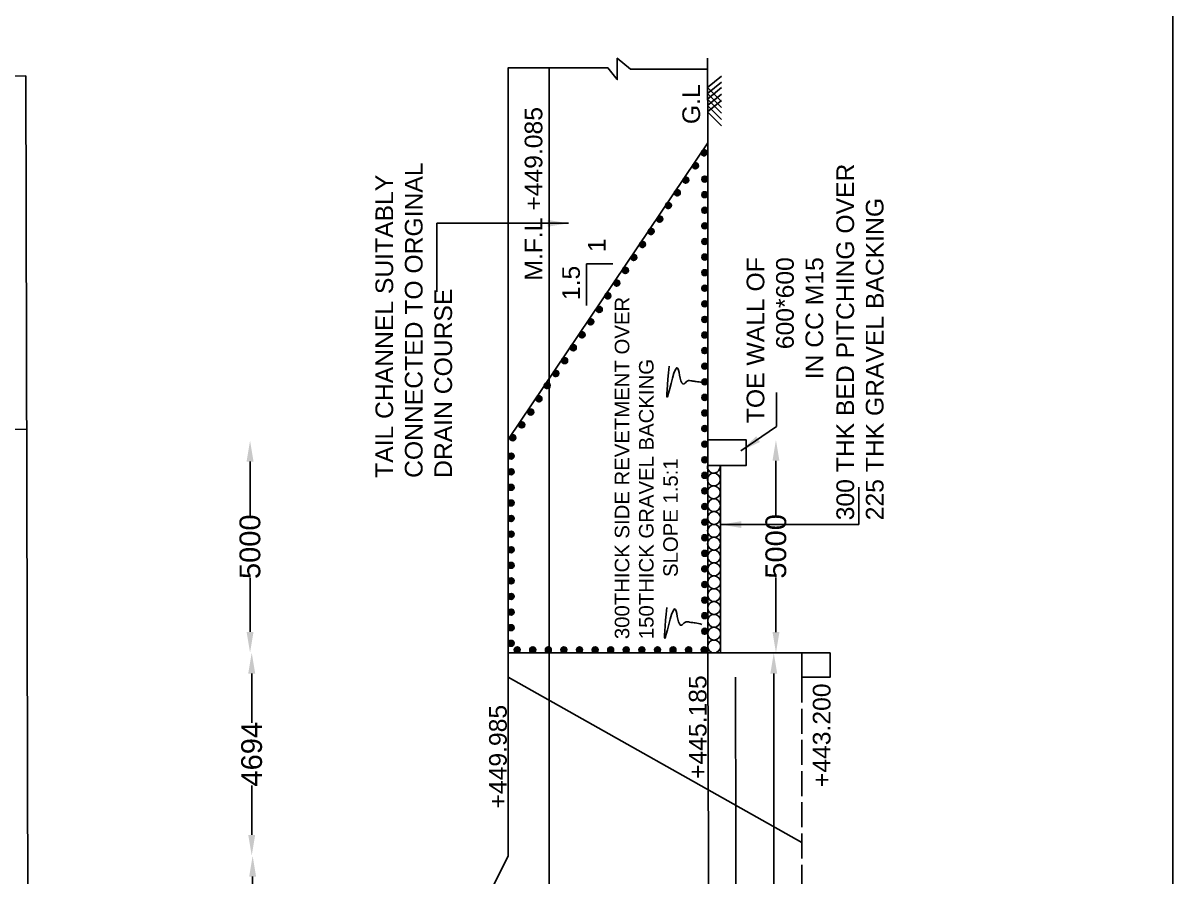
# Model space of a CAD drawing. Header units: millimetres. Extents: x 5124 to 2147772, y 2311 to 45646412.
# Drawn here: x 2136687 to 2147753, y 45629982 to 45638197 of the extents above; entities that cross this region are included whole.
import ezdxf

# ---------------------------------------------------------------- set-up
doc = ezdxf.new("R2010")
doc.units = ezdxf.units.MM
doc.header["$MEASUREMENT"] = 0
doc.linetypes.add('ACAD_ISO02W100', pattern=[15, 12, -3])
for name, color, linetype in [('DIMENSION', 7, 'Continuous'), ('DRAWING', 7, 'Continuous'), ('TEXT', 7, 'Continuous')]:
    doc.layers.add(name, color=color, linetype=linetype)
doc.styles.get("Standard").update_dxf_attribs({"font": 'arial.ttf', "height": 200})
doc.dimstyles.get("Standard").update_dxf_attribs({"dimtxt": 225, "dimasz": 200, "dimexe": 0.18, "dimexo": 0.0625, "dimgap": 0.09, "dimtad": 0, "dimdec": 0, "dimzin": 0, "dimdsep": 46, "dimtxsty": 'Standard', "dimcen": 0.09, "dimse1": 1, "dimse2": 1, "dimadec": 0, "dimazin": 0, "dimtfac": 1, "dimtdec": 0, "dimtofl": 0, "dimtmove": 0, "dimatfit": 3, "dimfxl": 1, "dimtolj": 1, "dimtzin": 0, "dimarcsym": 0})

# ---------------------------------------------------------------- blocks, each defined once
blk = doc.blocks.new('*D70')
at = {"layer": 'Defpoints', "color": 0, "transparency": 16777216}
for p in [(2143911.3651805, 45632137.74209142), (2143918.364405379, 45632137.74209142), (2143516.906791918, 45622210.82506152)]:
    blk.add_point(p, dxfattribs=at)
at = {"layer": 'DIMENSION', "color": 0, "lineweight": -2, "transparency": 16777216}
for p, q in [((2143911.3651805, 45631937.74209142), (2143911.3651805, 45627552.06798302)), ((2143911.3651805, 45622410.82506152), (2143911.3651805, 45626796.49916992))]:
    blk.add_line(p, q, dxfattribs=at)
at = {"layer": 'DIMENSION', "color": 0, "transparency": 16777216}
for points in [[(2143878.031847167, 45631937.74209142), (2143944.698513834, 45631937.74209142), (2143911.3651805, 45632137.74209142)], [(2143878.031847167, 45622410.82506152), (2143944.698513834, 45622410.82506152), (2143911.3651805, 45622210.82506152)]]:
    blk.add_solid(points, dxfattribs=at)
at = {"layer": 'DIMENSION', "color": 0, "transparency": 16777216, "insert": (2143911.365180493, 45627174.28357647), "char_height": 200, "attachment_point": 5, "rotation": 90}
blk.add_mtext('\\A1;24000', dxfattribs=at)
blk = doc.blocks.new('*D71')
at = {"layer": 'Defpoints', "color": 0, "transparency": 16777216}
for p in [(2143645.746805594, 45634186.31586804), (2143932.295388073, 45634186.31586804), (2143918.364405379, 45632137.74209142)]:
    blk.add_point(p, dxfattribs=at)
at = {"layer": 'DIMENSION', "color": 0, "lineweight": -2, "transparency": 16777216}
for p, q in [((2143932.295388073, 45633986.31586804), (2143932.295388073, 45633460.41365913)), ((2143932.295388073, 45632337.74209142), (2143932.295388073, 45632863.64430033))]:
    blk.add_line(p, q, dxfattribs=at)
at = {"layer": 'DIMENSION', "color": 0, "transparency": 16777216}
for points in [[(2143898.96205474, 45633986.31586804), (2143965.628721407, 45633986.31586804), (2143932.295388073, 45634186.31586804)], [(2143898.96205474, 45632337.74209142), (2143965.628721407, 45632337.74209142), (2143932.295388073, 45632137.74209142)]]:
    blk.add_solid(points, dxfattribs=at)
at = {"layer": 'DIMENSION', "color": 0, "transparency": 16777216, "insert": (2143932.295388066, 45633162.02897973), "char_height": 200, "attachment_point": 5, "rotation": 90}
blk.add_mtext('\\A1;5000', dxfattribs=at)
blk = doc.blocks.new('*D75')
at = {"layer": 'Defpoints', "color": 0, "transparency": 16777216}
for p in [(2138896.902946301, 45630185.94563638), (2141355.078478322, 45630185.94563638), (2138896.932583608, 45627736.63611237)]:
    blk.add_point(p, dxfattribs=at)
at = {"layer": 'DIMENSION', "color": 0, "lineweight": -2, "transparency": 16777216}
for p, q in [((2138896.902946301, 45629985.94563638), (2138896.902946301, 45629259.67555378)), ((2138896.902946301, 45627936.63611237), (2138896.902946301, 45628662.90619498))]:
    blk.add_line(p, q, dxfattribs=at)
at = {"layer": 'DIMENSION', "color": 0, "transparency": 16777216}
for points in [[(2138863.569612968, 45629985.94563638), (2138930.236279635, 45629985.94563638), (2138896.902946301, 45630185.94563638)], [(2138863.569612968, 45627936.63611237), (2138930.236279635, 45627936.63611237), (2138896.902946301, 45627736.63611237)]]:
    blk.add_solid(points, dxfattribs=at)
at = {"layer": 'DIMENSION', "color": 0, "transparency": 16777216, "insert": (2138896.902946294, 45628961.29087438), "char_height": 200, "attachment_point": 5, "rotation": 90}
blk.add_mtext('\\A1;5980', dxfattribs=at)
blk = doc.blocks.new('*D62')
at = {"layer": 'Defpoints', "color": 0, "transparency": 16777216}
for p in [(2138888.025727801, 45632139.20915655), (2138931.345358931, 45632139.20915655), (2138896.902946301, 45630185.94563638)]:
    blk.add_point(p, dxfattribs=at)
at = {"layer": 'DIMENSION', "color": 0, "lineweight": -2, "transparency": 16777216}
for p, q in [((2138888.025727801, 45631939.20915655), (2138888.025727801, 45631464.91841966)), ((2138888.025727801, 45630385.94563638), (2138888.025727801, 45630860.23637328))]:
    blk.add_line(p, q, dxfattribs=at)
at = {"layer": 'DIMENSION', "color": 0, "transparency": 16777216}
for points in [[(2138854.692394468, 45631939.20915655), (2138921.359061135, 45631939.20915655), (2138888.025727801, 45632139.20915655)], [(2138854.692394468, 45630385.94563638), (2138921.359061135, 45630385.94563638), (2138888.025727801, 45630185.94563638)]]:
    blk.add_solid(points, dxfattribs=at)
at = {"layer": 'DIMENSION', "color": 0, "transparency": 16777216, "insert": (2138888.025727794, 45631162.57739647), "char_height": 200, "attachment_point": 5, "rotation": 90}
blk.add_mtext('\\A1;4694', dxfattribs=at)
blk = doc.blocks.new('*D63')
at = {"layer": 'Defpoints', "color": 0, "transparency": 16777216}
for p in [(2138871.947606132, 45634178.22017694), (2138888.025727801, 45634178.22017694), (2138888.025727801, 45632139.20915655)]:
    blk.add_point(p, dxfattribs=at)
at = {"layer": 'DIMENSION', "color": 0, "lineweight": -2, "transparency": 16777216}
for p, q in [((2138871.947606132, 45633978.22017694), (2138871.947606132, 45633457.09934614)), ((2138871.947606132, 45632339.20915655), (2138871.947606132, 45632860.32998734))]:
    blk.add_line(p, q, dxfattribs=at)
at = {"layer": 'DIMENSION', "color": 0, "transparency": 16777216}
for points in [[(2138838.614272798, 45633978.22017694), (2138905.280939465, 45633978.22017694), (2138871.947606132, 45634178.22017694)], [(2138838.614272798, 45632339.20915655), (2138905.280939465, 45632339.20915655), (2138871.947606132, 45632139.20915655)]]:
    blk.add_solid(points, dxfattribs=at)
at = {"layer": 'DIMENSION', "color": 0, "transparency": 16777216, "insert": (2138871.947606124, 45633158.71466674), "char_height": 200, "attachment_point": 5, "rotation": 90}
blk.add_mtext('\\A1;5000', dxfattribs=at)

msp = doc.modelspace()

# ---------------------------------------------------------------- hatches: boundary and pattern name
at = {"layer": 'DRAWING'}
h = msp.add_hatch(dxfattribs=at)
h.set_pattern_fill('ANSI31', color=256, angle=93.027332585029, style=0)
h.set_pattern_definition([(138.027332585029, (47794803.04990466, 45778036.46838781), (-0.08359700221885591, -0.0929329931726112), [])])
h.paths.add_polyline_path([(2143243.434901022, 45636919.23669017, 0.354392436467219), (2143270.03075029, 45636943.23015033), (2143269.409014553, 45636954.98626792, 0.354392436467219), (2143240.430759721, 45636976.04062795, 1)])
h = msp.add_hatch(dxfattribs=at)
h.set_pattern_fill('ANSI31', color=256, angle=93.027332585029, style=0)
h.set_pattern_definition([(138.027332585029, (47794719.33662472, 45777912.10812239), (-0.08359700221885591, -0.0929329931726112), [])])
h.paths.add_polyline_path([(2143159.721621089, 45636794.87642474, 0.354392436467219), (2143186.317470357, 45636818.86988492), (2143185.695734613, 45636830.62600249, 0.354392436467219), (2143156.717479788, 45636851.68036252, 1)])
h = msp.add_hatch(dxfattribs=at)
h.set_pattern_fill('ANSI31', color=256, angle=93.027332585029, style=0)
h.set_pattern_definition([(138.027332585029, (47794626.82936504, 45777774.48245046), (-0.08359700221885591, -0.0929329931726112), [])])
h.paths.add_polyline_path([(2143067.2143614, 45636657.25075281, 0.354392436467219), (2143093.810210675, 45636681.24421298), (2143093.188474931, 45636693.00033056, 0.354392436467219), (2143064.210220106, 45636714.05469059, 1)])
h = msp.add_hatch(dxfattribs=at)
h.set_pattern_fill('ANSI31', color=256, angle=90, style=0)
h.set_pattern_definition([(135, (47738550.5667448, 43366621.62233427), (-0.08838834764831845, -0.08838834764831843), [])])
h.paths.add_polyline_path([(2143247.044845731, 45636667.01862293, 0.354392436467219), (2143274.870730065, 45636689.5740101), (2143274.870730065, 45636701.3465568, 0.354392436467219), (2143247.044845731, 45636723.90194397, 1)])
h = msp.add_hatch(dxfattribs=at)
h.set_pattern_fill('ANSI31', color=256, angle=93.027332585029, style=0)
h.set_pattern_definition([(138.027332585029, (47794544.69597927, 45777652.45529722), (-0.08359700221885591, -0.0929329931726112), [])])
h.paths.add_polyline_path([(2142985.08097563, 45636535.22359958, 0.354392436467219), (2143011.676824905, 45636559.21705975), (2143011.055089161, 45636570.97317732, 0.354392436467219), (2142982.076834336, 45636592.02753735, 1)])
h = msp.add_hatch(dxfattribs=at)
h.set_pattern_fill('ANSI31', color=256, angle=90, style=0)
h.set_pattern_definition([(135, (47738550.5667448, 43366471.62233427), (-0.08838834764831845, -0.08838834764831843), [])])
h.paths.add_polyline_path([(2143247.044845731, 45636517.01862293, 0.354392436467219), (2143274.870730065, 45636539.5740101), (2143274.870730065, 45636551.3465568, 0.354392436467219), (2143247.044845731, 45636573.90194397, 1)])
h = msp.add_hatch(dxfattribs=at)
h.set_pattern_fill('ANSI31', color=256, angle=93.027332585029, style=0)
h.set_pattern_definition([(138.027332585029, (47794458.54964317, 45777529.76908935), (-0.08359700221885591, -0.0929329931726112), [])])
h.paths.add_polyline_path([(2142898.934639529, 45636412.5373917, 0.354392436467219), (2142925.530488797, 45636436.53085187), (2142924.908753068, 45636448.28696945, 0.354392436467219), (2142895.930498228, 45636469.34132948, 1)])
h = msp.add_hatch(dxfattribs=at)
h.set_pattern_fill('ANSI31', color=256, angle=90, style=0)
h.set_pattern_definition([(135, (47738550.5667448, 43366321.62233427), (-0.08838834764831845, -0.08838834764831843), [])])
h.paths.add_polyline_path([(2143247.044845731, 45636367.01862293, 0.354392436467219), (2143274.870730065, 45636389.5740101), (2143274.870730065, 45636401.3465568, 0.354392436467219), (2143247.044845731, 45636423.90194397, 1)])
h = msp.add_hatch(dxfattribs=at)
h.set_pattern_fill('ANSI31', color=256, angle=93.027332585029, style=0)
h.set_pattern_definition([(138.027332585029, (47794375.87477455, 45777398.52470814), (-0.08359700221885591, -0.0929329931726112), [])])
h.paths.add_polyline_path([(2142816.259770915, 45636281.2930105, 0.354392436467219), (2142842.855620184, 45636305.28647067), (2142842.233884447, 45636317.04258825, 0.354392436467219), (2142813.255629614, 45636338.09694828, 1)])
h = msp.add_hatch(dxfattribs=at)
h.set_pattern_fill('ANSI31', color=256, angle=90, style=0)
h.set_pattern_definition([(135, (47738550.5667448, 43366171.62233427), (-0.08838834764831845, -0.08838834764831843), [])])
h.paths.add_polyline_path([(2143247.044845731, 45636217.01862293, 0.354392436467219), (2143274.870730065, 45636239.5740101), (2143274.870730065, 45636251.3465568, 0.354392436467219), (2143247.044845731, 45636273.90194397, 1)])
h = msp.add_hatch(dxfattribs=at)
h.set_pattern_fill('ANSI31', color=256, angle=93.027332585029, style=0)
h.set_pattern_definition([(138.027332585029, (47794293.37163436, 45777279.49868667), (-0.08359700221885591, -0.0929329931726112), [])])
h.paths.add_polyline_path([(2142733.756630719, 45636162.26698903, 0.354392436467219), (2142760.352479995, 45636186.2604492), (2142759.730744251, 45636198.01656678, 0.354392436467219), (2142730.752489418, 45636219.07092681, 1)])
h = msp.add_hatch(dxfattribs=at)
h.set_pattern_fill('ANSI31', color=256, angle=90, style=0)
h.set_pattern_definition([(135, (47738550.5667448, 43366021.62233427), (-0.08838834764831845, -0.08838834764831843), [])])
h.paths.add_polyline_path([(2143247.044845731, 45636067.01862293, 0.354392436467219), (2143274.870730065, 45636089.5740101), (2143274.870730065, 45636101.3465568, 0.354392436467219), (2143247.044845731, 45636123.90194397, 1)])
h = msp.add_hatch(dxfattribs=at)
h.set_pattern_fill('ANSI31', color=256, angle=93.027332585029, style=0)
h.set_pattern_definition([(138.027332585029, (47794209.78958008, 45777155.05009659), (-0.08359700221885591, -0.0929329931726112), [])])
h.paths.add_polyline_path([(2142650.174576439, 45636037.81839895, 0.354392436467219), (2142676.770425708, 45636061.81185911), (2142676.148689971, 45636073.56797669, 0.354392436467219), (2142647.170435139, 45636094.62233672, 1)])
h = msp.add_hatch(dxfattribs=at)
h.set_pattern_fill('ANSI31', color=256, angle=93.027332585029, style=0)
h.set_pattern_definition([(138.027332585029, (47794126.07630014, 45777030.68983117), (-0.08359700221885591, -0.0929329931726112), [])])
h.paths.add_polyline_path([(2142566.461296507, 45635913.45813353, 0.354392436467219), (2142593.057145775, 45635937.45159369), (2142592.435410031, 45635949.20771127, 0.354392436467219), (2142563.457155206, 45635970.2620713, 1)])
h = msp.add_hatch(dxfattribs=at)
h.set_pattern_fill('ANSI31', color=256, angle=90, style=0)
h.set_pattern_definition([(135, (47738550.5667448, 43365871.62233427), (-0.08838834764831845, -0.08838834764831843), [])])
h.paths.add_polyline_path([(2143247.044845731, 45635917.01862293, 0.354392436467219), (2143274.870730065, 45635939.5740101), (2143274.870730065, 45635951.3465568, 0.354392436467219), (2143247.044845731, 45635973.90194397, 1)])
h = msp.add_hatch(dxfattribs=at)
h.set_pattern_fill('ANSI31', color=256, angle=93.027332585029, style=0)
h.set_pattern_definition([(138.027332585029, (47794044.87479816, 45776905.82120129), (-0.08359700221885591, -0.0929329931726112), [])])
h.paths.add_polyline_path([(2142485.259794511, 45635788.58950365, 0.354392436467219), (2142511.855643787, 45635812.58296381), (2142511.233908043, 45635824.33908139, 0.354392436467219), (2142482.255653218, 45635845.39344142, 1)])
h = msp.add_hatch(dxfattribs=at)
h.set_pattern_fill('ANSI31', color=256, angle=90, style=0)
h.set_pattern_definition([(135, (47738550.5667448, 43365721.62233427), (-0.08838834764831845, -0.08838834764831843), [])])
h.paths.add_polyline_path([(2143247.044845731, 45635767.01862293, 0.354392436467219), (2143274.870730065, 45635789.5740101), (2143274.870730065, 45635801.3465568, 0.354392436467219), (2143247.044845731, 45635823.90194397, 1)])
h = msp.add_hatch(dxfattribs=at)
h.set_pattern_fill('ANSI31', color=256, angle=93.027332585029, style=0)
h.set_pattern_definition([(138.027332585029, (47793962.74141239, 45776783.79404805), (-0.08359700221885591, -0.0929329931726112), [])])
h.paths.add_polyline_path([(2142403.126408741, 45635666.56235041, 0.354392436467219), (2142429.722258017, 45635690.55581058), (2142429.100522273, 45635702.31192815, 0.354392436467219), (2142400.122267448, 45635723.36628819, 1)])
h = msp.add_hatch(dxfattribs=at)
h.set_pattern_fill('ANSI31', color=256, angle=93.027332585029, style=0)
h.set_pattern_definition([(138.027332585029, (47793876.59507628, 45776661.10784017), (-0.08359700221885591, -0.0929329931726112), [])])
h.paths.add_polyline_path([(2142316.98007264, 45635543.87614253, 0.354392436467219), (2142343.575921908, 45635567.8696027), (2142342.954186179, 45635579.62572028, 0.354392436467219), (2142313.975931339, 45635600.68008031, 1)])
h = msp.add_hatch(dxfattribs=at)
h.set_pattern_fill('ANSI31', color=256, angle=90, style=0)
h.set_pattern_definition([(135, (47738550.5667448, 43365571.62233427), (-0.08838834764831845, -0.08838834764831843), [])])
h.paths.add_polyline_path([(2143247.044845731, 45635617.01862293, 0.354392436467219), (2143274.870730065, 45635639.5740101), (2143274.870730065, 45635651.3465568, 0.354392436467219), (2143247.044845731, 45635673.90194397, 1)])
h = msp.add_hatch(dxfattribs=at)
h.set_pattern_fill('ANSI31', color=256, angle=93.027332585029, style=0)
h.set_pattern_definition([(138.027332585029, (47793793.92020766, 45776529.86345898), (-0.08359700221885591, -0.0929329931726112), [])])
h.paths.add_polyline_path([(2142234.305204027, 45635412.63176133, 0.354392436467219), (2142260.901053295, 45635436.6252215), (2142260.279317558, 45635448.38133908, 0.354392436467219), (2142231.301062726, 45635469.43569911, 1)])
h = msp.add_hatch(dxfattribs=at)
h.set_pattern_fill('ANSI31', color=256, angle=90, style=0)
h.set_pattern_definition([(135, (47738550.5667448, 43365421.62233427), (-0.08838834764831845, -0.08838834764831843), [])])
h.paths.add_polyline_path([(2143247.044845731, 45635467.01862293, 0.354392436467219), (2143274.870730065, 45635489.5740101), (2143274.870730065, 45635501.3465568, 0.354392436467219), (2143247.044845731, 45635523.90194397, 1)])
h = msp.add_hatch(dxfattribs=at)
h.set_pattern_fill('ANSI31', color=256, angle=93.027332585029, style=0)
h.set_pattern_definition([(138.027332585029, (47793711.41706747, 45776410.8374375), (-0.08359700221885591, -0.0929329931726112), [])])
h.paths.add_polyline_path([(2142151.802063831, 45635293.60573986, 0.354392436467219), (2142178.397913106, 45635317.59920003), (2142177.776177362, 45635329.35531761, 0.354392436467219), (2142148.79792253, 45635350.40967764, 1)])
h = msp.add_hatch(dxfattribs=at)
h.set_pattern_fill('ANSI31', color=256, angle=90, style=0)
h.set_pattern_definition([(135, (47738550.5667448, 43365271.62233427), (-0.08838834764831845, -0.08838834764831843), [])])
h.paths.add_polyline_path([(2143247.044845731, 45635317.01862293, 0.354392436467219), (2143274.870730065, 45635339.5740101), (2143274.870730065, 45635351.3465568, 0.354392436467219), (2143247.044845731, 45635373.90194397, 1)])
h = msp.add_hatch(dxfattribs=at)
h.set_pattern_fill('ANSI31', color=256, angle=93.027332585029, style=0)
h.set_pattern_definition([(138.027332585029, (47793627.83501319, 45776286.38884742), (-0.08359700221885591, -0.0929329931726112), [])])
h.paths.add_polyline_path([(2142068.220009551, 45635169.15714978, 0.354392436467219), (2142094.815858819, 45635193.15060994), (2142094.194123082, 45635204.90672752, 0.354392436467219), (2142065.21586825, 45635225.96108755, 1)])
h = msp.add_hatch(dxfattribs=at)
h.set_pattern_fill('ANSI31', color=256, angle=90, style=0)
h.set_pattern_definition([(135, (47738550.5667448, 43365121.62233427), (-0.08838834764831845, -0.08838834764831843), [])])
h.paths.add_polyline_path([(2143247.044845731, 45635167.01862293, 0.354392436467219), (2143274.870730065, 45635189.5740101), (2143274.870730065, 45635201.3465568, 0.354392436467219), (2143247.044845731, 45635223.90194397, 1)])
h = msp.add_hatch(dxfattribs=at)
h.set_pattern_fill('ANSI31', color=256, angle=93.027332585029, style=0)
h.set_pattern_definition([(138.027332585029, (47793544.12173325, 45776162.028582), (-0.08359700221885591, -0.0929329931726112), [])])
h.paths.add_polyline_path([(2141984.506729618, 45635044.79688436, 0.354392436467219), (2142011.102578886, 45635068.79034452), (2142010.480843142, 45635080.5464621, 0.354392436467219), (2141981.502588317, 45635101.60082213, 1)])
h = msp.add_hatch(dxfattribs=at)
h.set_pattern_fill('ANSI31', color=256, angle=90, style=0)
h.set_pattern_definition([(135, (47738550.5667448, 43364971.62233427), (-0.08838834764831845, -0.08838834764831843), [])])
h.paths.add_polyline_path([(2143247.044845731, 45635017.01862293, 0.354392436467219), (2143274.870730065, 45635039.5740101), (2143274.870730065, 45635051.3465568, 0.354392436467219), (2143247.044845731, 45635073.90194397, 1)])
h = msp.add_hatch(dxfattribs=at)
h.set_pattern_fill('ANSI31', color=256, angle=93.027332585029, style=0)
h.set_pattern_definition([(138.027332585029, (47793460.40458865, 45776037.67091778), (-0.08359700221885591, -0.0929329931726112), [])])
h.paths.add_polyline_path([(2141900.789585017, 45634920.43922014, 0.354392436467219), (2141927.385434285, 45634944.4326803), (2141926.763698549, 45634956.18879788, 0.354392436467219), (2141897.785443716, 45634977.24315792, 1)])
h = msp.add_hatch(dxfattribs=at)
h.set_pattern_fill('ANSI31', color=256, angle=90, style=0)
h.set_pattern_definition([(135, (47738550.5667448, 43364821.62233427), (-0.08838834764831845, -0.08838834764831843), [])])
h.paths.add_polyline_path([(2143247.044845731, 45634867.01862293, 0.354392436467219), (2143274.870730065, 45634889.5740101), (2143274.870730065, 45634901.3465568, 0.354392436467219), (2143247.044845731, 45634923.90194397, 1)])
h = msp.add_hatch(dxfattribs=at)
h.set_pattern_fill('ANSI31', color=256, angle=93.027332585029, style=0)
h.set_pattern_definition([(138.027332585029, (47793376.42015392, 45775913.49315979), (-0.08359700221885591, -0.0929329931726112), [])])
h.paths.add_polyline_path([(2141816.805150278, 45634796.26146214, 0.354392436467219), (2141843.400999547, 45634820.25492231), (2141842.77926381, 45634832.01103989, 0.354392436467219), (2141813.801008977, 45634853.06539992, 1)])
h = msp.add_hatch(dxfattribs=at)
h.set_pattern_fill('ANSI31', color=256, angle=93.027332585029, style=0)
h.set_pattern_definition([(138.027332585029, (47793292.9969656, 45775797.75870788), (-0.08359700221885591, -0.0929329931726112), [])])
h.paths.add_polyline_path([(2141733.381961965, 45634680.52701024, 0.354392436467219), (2141759.97781124, 45634704.52047041), (2141759.356075496, 45634716.27658799, 0.354392436467219), (2141730.377820671, 45634737.33094802, 1)])
h = msp.add_hatch(dxfattribs=at)
h.set_pattern_fill('ANSI31', color=256, angle=90, style=0)
h.set_pattern_definition([(135, (47738550.5667448, 43364671.62233427), (-0.08838834764831845, -0.08838834764831843), [])])
h.paths.add_polyline_path([(2143247.044845731, 45634717.01862293, 0.354392436467219), (2143274.870730065, 45634739.5740101), (2143274.870730065, 45634751.3465568, 0.354392436467219), (2143247.044845731, 45634773.90194397, 1)])
h = msp.add_hatch(dxfattribs=at)
h.set_pattern_fill('ANSI31', color=256, angle=93.027332585029, style=0)
h.set_pattern_definition([(138.027332585029, (47793213.56976839, 45775670.51358875), (-0.08359700221885591, -0.0929329931726112), [])])
h.paths.add_polyline_path([(2141653.954764761, 45634553.28189111, 0.354392436467219), (2141680.55061403, 45634577.27535127), (2141679.928878293, 45634589.03146885, 0.354392436467219), (2141650.950623461, 45634610.08582889, 1)])
h = msp.add_hatch(dxfattribs=at)
h.set_pattern_fill('ANSI31', color=256, angle=90, style=0)
h.set_pattern_definition([(135, (47738550.5667448, 43364521.62233427), (-0.08838834764831845, -0.08838834764831843), [])])
h.paths.add_polyline_path([(2143247.044845731, 45634567.01862293, 0.354392436467219), (2143274.870730065, 45634589.5740101), (2143274.870730065, 45634601.3465568, 0.354392436467219), (2143247.044845731, 45634623.90194397, 1)])
h = msp.add_hatch(dxfattribs=at)
h.set_pattern_fill('ANSI31', color=256, angle=93.02732658980936, style=0)
h.set_pattern_definition([(138.0273265898094, (47793134.15731993, 45775538.49166359), (-0.08359701194302203, -0.09293298442532785), [])])
h.paths.add_polyline_path([(2141574.527550549, 45634426.03677723, 0.354392436467219), (2141601.123402335, 45634450.03023461), (2141600.501667828, 45634461.78635226, 0.354392436467219), (2141571.523415193, 45634482.84071533, 1)])
h = msp.add_hatch(dxfattribs=at)
h.set_pattern_fill('ANSI31', color=256, angle=90, style=0)
h.set_pattern_definition([(135, (47738550.5667448, 43364371.62233427), (-0.08838834764831845, -0.08838834764831843), [])])
h.paths.add_polyline_path([(2143247.044845731, 45634417.01862293, 0.354392436467219), (2143274.870730065, 45634439.5740101), (2143274.870730065, 45634451.3465568, 0.354392436467219), (2143247.044845731, 45634473.90194397, 1)])
h = msp.add_hatch(dxfattribs=at)
h.set_pattern_fill('ANSI31', color=256, angle=90, style=0)
h.set_pattern_definition([(135, (47736789.56889691, 43364256.55735736), (-0.08838834764831845, -0.08838834764831843), [])])
h.paths.add_polyline_path([(2141486.046997846, 45634301.95364603, 0.354392436467219), (2141513.87288218, 45634324.50903319), (2141513.87288218, 45634336.2815799, 0.354392436467219), (2141486.046997846, 45634358.83696706, 1)])
h = msp.add_hatch(dxfattribs=at)
h.set_pattern_fill('ANSI31', color=256, angle=90, style=0)
h.set_pattern_definition([(135, (47738550.5667448, 43364221.62233427), (-0.08838834764831845, -0.08838834764831843), [])])
h.paths.add_polyline_path([(2143247.044845731, 45634267.01862293, 0.354392436467219), (2143274.870730065, 45634289.5740101), (2143274.870730065, 45634301.3465568, 0.354392436467219), (2143247.044845731, 45634323.90194397, 1)])
h = msp.add_hatch(dxfattribs=at)
h.set_pattern_fill('ANSI31', color=256, angle=90, style=0)
h.set_pattern_definition([(135, (47736703.53243146, 43364133.68455072), (-0.08838834764831845, -0.08838834764831843), [])])
h.paths.add_polyline_path([(2141400.010532395, 45634179.08083938, 0.354392436467219), (2141427.836416729, 45634201.63622655), (2141427.836416729, 45634213.40877325, 0.354392436467219), (2141400.010532395, 45634235.96416042, 1)])
h = msp.add_hatch(dxfattribs=at)
h.set_pattern_fill('ANSI31', color=256, angle=90, style=0)
h.set_pattern_definition([(135, (47738550.5667448, 43364071.62233427), (-0.08838834764831845, -0.08838834764831843), [])])
h.paths.add_polyline_path([(2143247.044845731, 45634117.01862293, 0.354392436467219), (2143274.870730065, 45634139.5740101), (2143274.870730065, 45634151.3465568, 0.354392436467219), (2143247.044845731, 45634173.90194397, 1)])
h = msp.add_hatch(dxfattribs=at)
h.set_pattern_fill('ANSI31', color=256, angle=90, style=0)
h.set_pattern_definition([(135, (47736687.0420379, 43363955.93328492), (-0.08838834764831845, -0.08838834764831843), [])])
h.paths.add_polyline_path([(2141383.520138838, 45634001.32957358, 0.354392436467219), (2141411.346023173, 45634023.88496075), (2141411.346023173, 45634035.65750745, 0.354392436467219), (2141383.520138838, 45634058.21289462, 1)])
h = msp.add_hatch(dxfattribs=at)
h.set_pattern_fill('ANSI31', color=256, angle=90, style=0)
h.set_pattern_definition([(135, (47738550.5667448, 43363921.62233427), (-0.08838834764831845, -0.08838834764831843), [])])
h.paths.add_polyline_path([(2143247.044845731, 45633967.01862293, 0.354392436467219), (2143274.870730065, 45633989.5740101), (2143274.870730065, 45634001.3465568, 0.354392436467219), (2143247.044845731, 45634023.90194397, 1)])
h = msp.add_hatch(dxfattribs=at)
h.set_pattern_fill('ANSI31', color=256, angle=90, style=0)
h.set_pattern_definition([(135, (47736687.0420379, 43363805.93328492), (-0.08838834764831845, -0.08838834764831843), [])])
h.paths.add_polyline_path([(2141383.520138838, 45633851.32957358, 0.354392436467219), (2141411.346023173, 45633873.88496075), (2141411.346023173, 45633885.65750745, 0.354392436467219), (2141383.520138838, 45633908.21289462, 1)])
h = msp.add_hatch(dxfattribs=at)
h.set_pattern_fill('ANSI31', color=256, angle=90, style=0)
h.set_pattern_definition([(135, (47738550.5667448, 43363771.62233427), (-0.08838834764831845, -0.08838834764831843), [])])
h.paths.add_polyline_path([(2143247.044845731, 45633817.01862293, 0.354392436467219), (2143274.870730065, 45633839.5740101), (2143274.870730065, 45633851.3465568, 0.354392436467219), (2143247.044845731, 45633873.90194397, 1)])
h = msp.add_hatch(dxfattribs=at)
h.set_pattern_fill('ANSI31', color=256, angle=90, style=0)
h.set_pattern_definition([(135, (47736687.0420379, 43363655.93328492), (-0.08838834764831845, -0.08838834764831843), [])])
h.paths.add_polyline_path([(2141383.520138838, 45633701.32957358, 0.354392436467219), (2141411.346023173, 45633723.88496075), (2141411.346023173, 45633735.65750745, 0.354392436467219), (2141383.520138838, 45633758.21289462, 1)])
h = msp.add_hatch(dxfattribs=at)
h.set_pattern_fill('ANSI31', color=256, angle=90, style=0)
h.set_pattern_definition([(135, (47738550.5667448, 43363621.62233427), (-0.08838834764831845, -0.08838834764831843), [])])
h.paths.add_polyline_path([(2143247.044845731, 45633667.01862293, 0.354392436467219), (2143274.870730065, 45633689.5740101), (2143274.870730065, 45633701.3465568, 0.354392436467219), (2143247.044845731, 45633723.90194397, 1)])
h = msp.add_hatch(dxfattribs=at)
h.set_pattern_fill('ANSI31', color=256, angle=90, style=0)
h.set_pattern_definition([(135, (47736687.0420379, 43363505.93328492), (-0.08838834764831845, -0.08838834764831843), [])])
h.paths.add_polyline_path([(2141383.520138838, 45633551.32957358, 0.354392436467219), (2141411.346023173, 45633573.88496075), (2141411.346023173, 45633585.65750745, 0.354392436467219), (2141383.520138838, 45633608.21289462, 1)])
h = msp.add_hatch(dxfattribs=at)
h.set_pattern_fill('ANSI31', color=256, angle=90, style=0)
h.set_pattern_definition([(135, (47738550.5667448, 43363471.62233427), (-0.08838834764831845, -0.08838834764831843), [])])
h.paths.add_polyline_path([(2143247.044845731, 45633517.01862293, 0.354392436467219), (2143274.870730065, 45633539.5740101), (2143274.870730065, 45633551.3465568, 0.354392436467219), (2143247.044845731, 45633573.90194397, 1)])
h = msp.add_hatch(dxfattribs=at)
h.set_pattern_fill('ANSI31', color=256, angle=90, style=0)
h.set_pattern_definition([(135, (47736687.0420379, 43363355.93328492), (-0.08838834764831845, -0.08838834764831843), [])])
h.paths.add_polyline_path([(2141383.520138838, 45633401.32957358, 0.354392436467219), (2141411.346023173, 45633423.88496075), (2141411.346023173, 45633435.65750745, 0.354392436467219), (2141383.520138838, 45633458.21289462, 1)])
h = msp.add_hatch(dxfattribs=at)
h.set_pattern_fill('ANSI31', color=256, angle=90, style=0)
h.set_pattern_definition([(135, (47738550.5667448, 43363321.62233427), (-0.08838834764831845, -0.08838834764831843), [])])
h.paths.add_polyline_path([(2143247.044845731, 45633367.01862293, 0.354392436467219), (2143274.870730065, 45633389.5740101), (2143274.870730065, 45633401.3465568, 0.354392436467219), (2143247.044845731, 45633423.90194397, 1)])
h = msp.add_hatch(dxfattribs=at)
h.set_pattern_fill('ANSI31', color=256, angle=90, style=0)
h.set_pattern_definition([(135, (47736687.0420379, 43363205.93328492), (-0.08838834764831845, -0.08838834764831843), [])])
h.paths.add_polyline_path([(2141383.520138838, 45633251.32957358, 0.354392436467219), (2141411.346023173, 45633273.88496075), (2141411.346023173, 45633285.65750745, 0.354392436467219), (2141383.520138838, 45633308.21289462, 1)])
h = msp.add_hatch(dxfattribs=at)
h.set_pattern_fill('ANSI31', color=256, angle=90, style=0)
h.set_pattern_definition([(135, (47738550.5667448, 43363171.62233427), (-0.08838834764831845, -0.08838834764831843), [])])
h.paths.add_polyline_path([(2143247.044845731, 45633217.01862293, 0.354392436467219), (2143274.870730065, 45633239.5740101), (2143274.870730065, 45633251.3465568, 0.354392436467219), (2143247.044845731, 45633273.90194397, 1)])
h = msp.add_hatch(dxfattribs=at)
h.set_pattern_fill('ANSI31', color=256, angle=90, style=0)
h.set_pattern_definition([(135, (47736687.0420379, 43363055.93328492), (-0.08838834764831845, -0.08838834764831843), [])])
h.paths.add_polyline_path([(2141383.520138838, 45633101.32957358, 0.354392436467219), (2141411.346023173, 45633123.88496075), (2141411.346023173, 45633135.65750745, 0.354392436467219), (2141383.520138838, 45633158.21289462, 1)])
h = msp.add_hatch(dxfattribs=at)
h.set_pattern_fill('ANSI31', color=256, angle=90, style=0)
h.set_pattern_definition([(135, (47738550.5667448, 43363021.62233427), (-0.08838834764831845, -0.08838834764831843), [])])
h.paths.add_polyline_path([(2143247.044845731, 45633067.01862293, 0.354392436467219), (2143274.870730065, 45633089.5740101), (2143274.870730065, 45633101.3465568, 0.354392436467219), (2143247.044845731, 45633123.90194397, 1)])
h = msp.add_hatch(dxfattribs=at)
h.set_pattern_fill('ANSI31', color=256, angle=90, style=0)
h.set_pattern_definition([(135, (47736687.0420379, 43362905.93328492), (-0.08838834764831845, -0.08838834764831843), [])])
h.paths.add_polyline_path([(2141383.520138838, 45632951.32957358, 0.354392436467219), (2141411.346023173, 45632973.88496075), (2141411.346023173, 45632985.65750745, 0.354392436467219), (2141383.520138838, 45633008.21289462, 1)])
h = msp.add_hatch(dxfattribs=at)
h.set_pattern_fill('ANSI31', color=256, angle=90, style=0)
h.set_pattern_definition([(135, (47738550.5667448, 43362871.62233427), (-0.08838834764831845, -0.08838834764831843), [])])
h.paths.add_polyline_path([(2143247.044845731, 45632917.01862293, 0.354392436467219), (2143274.870730065, 45632939.5740101), (2143274.870730065, 45632951.3465568, 0.354392436467219), (2143247.044845731, 45632973.90194397, 1)])
h = msp.add_hatch(dxfattribs=at)
h.set_pattern_fill('ANSI31', color=256, angle=90, style=0)
h.set_pattern_definition([(135, (47736687.0420379, 43362755.93328492), (-0.08838834764831845, -0.08838834764831843), [])])
h.paths.add_polyline_path([(2141383.520138838, 45632801.32957358, 0.354392436467219), (2141411.346023173, 45632823.88496075), (2141411.346023173, 45632835.65750745, 0.354392436467219), (2141383.520138838, 45632858.21289462, 1)])
h = msp.add_hatch(dxfattribs=at)
h.set_pattern_fill('ANSI31', color=256, angle=90, style=0)
h.set_pattern_definition([(135, (47738550.5667448, 43362721.62233427), (-0.08838834764831845, -0.08838834764831843), [])])
h.paths.add_polyline_path([(2143247.044845731, 45632767.01862293, 0.354392436467219), (2143274.870730065, 45632789.5740101), (2143274.870730065, 45632801.3465568, 0.354392436467219), (2143247.044845731, 45632823.90194397, 1)])
h = msp.add_hatch(dxfattribs=at)
h.set_pattern_fill('ANSI31', color=256, angle=90, style=0)
h.set_pattern_definition([(135, (47736687.0420379, 43362605.93328492), (-0.08838834764831845, -0.08838834764831843), [])])
h.paths.add_polyline_path([(2141383.520138838, 45632651.32957358, 0.354392436467219), (2141411.346023173, 45632673.88496075), (2141411.346023173, 45632685.65750745, 0.354392436467219), (2141383.520138838, 45632708.21289462, 1)])
h = msp.add_hatch(dxfattribs=at)
h.set_pattern_fill('ANSI31', color=256, angle=90, style=0)
h.set_pattern_definition([(135, (47738550.5667448, 43362571.62233427), (-0.08838834764831845, -0.08838834764831843), [])])
h.paths.add_polyline_path([(2143247.044845731, 45632617.01862293, 0.354392436467219), (2143274.870730065, 45632639.5740101), (2143274.870730065, 45632651.3465568, 0.354392436467219), (2143247.044845731, 45632673.90194397, 1)])
h = msp.add_hatch(dxfattribs=at)
h.set_pattern_fill('ANSI31', color=256, angle=90, style=0)
h.set_pattern_definition([(135, (47736687.0420379, 43362455.93328492), (-0.08838834764831845, -0.08838834764831843), [])])
h.paths.add_polyline_path([(2141383.520138838, 45632501.32957358, 0.354392436467219), (2141411.346023173, 45632523.88496075), (2141411.346023173, 45632535.65750745, 0.354392436467219), (2141383.520138838, 45632558.21289462, 1)])
h = msp.add_hatch(dxfattribs=at)
h.set_pattern_fill('ANSI31', color=256, angle=90, style=0)
h.set_pattern_definition([(135, (47738550.5667448, 43362421.62233427), (-0.08838834764831845, -0.08838834764831843), [])])
h.paths.add_polyline_path([(2143247.044845731, 45632467.01862293, 0.354392436467219), (2143274.870730065, 45632489.5740101), (2143274.870730065, 45632501.3465568, 0.354392436467219), (2143247.044845731, 45632523.90194397, 1)])
h = msp.add_hatch(dxfattribs=at)
h.set_pattern_fill('ANSI31', color=256, angle=90, style=0)
h.set_pattern_definition([(135, (47736687.0420379, 43362305.93328492), (-0.08838834764831845, -0.08838834764831843), [])])
h.paths.add_polyline_path([(2141383.520138838, 45632351.32957358, 0.354392436467219), (2141411.346023173, 45632373.88496075), (2141411.346023173, 45632385.65750745, 0.354392436467219), (2141383.520138838, 45632408.21289462, 1)])
h = msp.add_hatch(dxfattribs=at)
h.set_pattern_fill('ANSI31', color=256, angle=90, style=0)
h.set_pattern_definition([(135, (47738550.5667448, 43362271.62233427), (-0.08838834764831845, -0.08838834764831843), [])])
h.paths.add_polyline_path([(2143247.044845731, 45632317.01862293, 0.354392436467219), (2143274.870730065, 45632339.5740101), (2143274.870730065, 45632351.3465568, 0.354392436467219), (2143247.044845731, 45632373.90194397, 1)])
h = msp.add_hatch(dxfattribs=at)
h.set_pattern_fill('ANSI31', color=256, angle=90, style=0)
h.set_pattern_definition([(135, (47736687.0420379, 43362155.93328492), (-0.08838834764831845, -0.08838834764831843), [])])
h.paths.add_polyline_path([(2141383.520138838, 45632201.32957358, 0.354392436467219), (2141411.346023173, 45632223.88496075), (2141411.346023173, 45632235.65750745, 0.354392436467219), (2141383.520138838, 45632258.21289462, 1)])
h = msp.add_hatch(dxfattribs=at)
h.set_pattern_fill('ANSI31', color=256, angle=90, style=0)
h.set_pattern_definition([(135, (47736745.40185118, 43362092.34580276), (-0.08838834764831845, -0.08838834764831843), [])])
h.paths.add_polyline_path([(2141441.879952111, 45632137.74209142, 0.354392436467219), (2141469.705836446, 45632160.29747859), (2141469.705836446, 45632172.07002529, 0.354392436467219), (2141441.879952111, 45632194.62541246, 1)])
h = msp.add_hatch(dxfattribs=at)
h.set_pattern_fill('ANSI31', color=256, angle=90, style=0)
h.set_pattern_definition([(135, (47736895.40185118, 43362092.34580276), (-0.08838834764831845, -0.08838834764831843), [])])
h.paths.add_polyline_path([(2141591.879952111, 45632137.74209142, 0.354392436467219), (2141619.705836446, 45632160.29747859), (2141619.705836446, 45632172.07002529, 0.354392436467219), (2141591.879952111, 45632194.62541246, 1)])
h = msp.add_hatch(dxfattribs=at)
h.set_pattern_fill('ANSI31', color=256, angle=90, style=0)
h.set_pattern_definition([(135, (47737045.40185118, 43362092.34580276), (-0.08838834764831845, -0.08838834764831843), [])])
h.paths.add_polyline_path([(2141741.879952111, 45632137.74209142, 0.354392436467219), (2141769.705836446, 45632160.29747859), (2141769.705836446, 45632172.07002529, 0.354392436467219), (2141741.879952111, 45632194.62541246, 1)])
h = msp.add_hatch(dxfattribs=at)
h.set_pattern_fill('ANSI31', color=256, angle=90, style=0)
h.set_pattern_definition([(135, (47737195.40185118, 43362092.34580276), (-0.08838834764831845, -0.08838834764831843), [])])
h.paths.add_polyline_path([(2141891.879952111, 45632137.74209142, 0.354392436467219), (2141919.705836446, 45632160.29747859), (2141919.705836446, 45632172.07002529, 0.354392436467219), (2141891.879952111, 45632194.62541246, 1)])
h = msp.add_hatch(dxfattribs=at)
h.set_pattern_fill('ANSI31', color=256, angle=90, style=0)
h.set_pattern_definition([(135, (47737345.40185118, 43362092.34580276), (-0.08838834764831845, -0.08838834764831843), [])])
h.paths.add_polyline_path([(2142041.879952111, 45632137.74209142, 0.354392436467219), (2142069.705836446, 45632160.29747859), (2142069.705836446, 45632172.07002529, 0.354392436467219), (2142041.879952111, 45632194.62541246, 1)])
h = msp.add_hatch(dxfattribs=at)
h.set_pattern_fill('ANSI31', color=256, angle=90, style=0)
h.set_pattern_definition([(135, (47737495.40185118, 43362092.34580276), (-0.08838834764831845, -0.08838834764831843), [])])
h.paths.add_polyline_path([(2142191.879952111, 45632137.74209142, 0.354392436467219), (2142219.705836446, 45632160.29747859), (2142219.705836446, 45632172.07002529, 0.354392436467219), (2142191.879952111, 45632194.62541246, 1)])
h = msp.add_hatch(dxfattribs=at)
h.set_pattern_fill('ANSI31', color=256, angle=90, style=0)
h.set_pattern_definition([(135, (47737645.40185118, 43362092.34580276), (-0.08838834764831845, -0.08838834764831843), [])])
h.paths.add_polyline_path([(2142341.879952111, 45632137.74209142, 0.354392436467219), (2142369.705836446, 45632160.29747859), (2142369.705836446, 45632172.07002529, 0.354392436467219), (2142341.879952111, 45632194.62541246, 1)])
h = msp.add_hatch(dxfattribs=at)
h.set_pattern_fill('ANSI31', color=256, angle=90, style=0)
h.set_pattern_definition([(135, (47737795.40185118, 43362092.34580276), (-0.08838834764831845, -0.08838834764831843), [])])
h.paths.add_polyline_path([(2142491.879952111, 45632137.74209142, 0.354392436467219), (2142519.705836446, 45632160.29747859), (2142519.705836446, 45632172.07002529, 0.354392436467219), (2142491.879952111, 45632194.62541246, 1)])
h = msp.add_hatch(dxfattribs=at)
h.set_pattern_fill('ANSI31', color=256, angle=90, style=0)
h.set_pattern_definition([(135, (47737945.40185118, 43362092.34580276), (-0.08838834764831845, -0.08838834764831843), [])])
h.paths.add_polyline_path([(2142641.879952111, 45632137.74209142, 0.354392436467219), (2142669.705836446, 45632160.29747859), (2142669.705836446, 45632172.07002529, 0.354392436467219), (2142641.879952111, 45632194.62541246, 1)])
h = msp.add_hatch(dxfattribs=at)
h.set_pattern_fill('ANSI31', color=256, angle=90, style=0)
h.set_pattern_definition([(135, (47738095.40185118, 43362092.34580276), (-0.08838834764831845, -0.08838834764831843), [])])
h.paths.add_polyline_path([(2142791.879952111, 45632137.74209142, 0.354392436467219), (2142819.705836446, 45632160.29747859), (2142819.705836446, 45632172.07002529, 0.354392436467219), (2142791.879952111, 45632194.62541246, 1)])
h = msp.add_hatch(dxfattribs=at)
h.set_pattern_fill('ANSI31', color=256, angle=90, style=0)
h.set_pattern_definition([(135, (47738245.40185118, 43362092.34580276), (-0.08838834764831845, -0.08838834764831843), [])])
h.paths.add_polyline_path([(2142941.879952111, 45632137.74209142, 0.354392436467219), (2142969.705836446, 45632160.29747859), (2142969.705836446, 45632172.07002529, 0.354392436467219), (2142941.879952111, 45632194.62541246, 1)])
h = msp.add_hatch(dxfattribs=at)
h.set_pattern_fill('ANSI31', color=256, angle=90, style=0)
h.set_pattern_definition([(135, (47738395.40185118, 43362092.34580276), (-0.08838834764831845, -0.08838834764831843), [])])
h.paths.add_polyline_path([(2143091.879952111, 45632137.74209142, 0.354392436467219), (2143119.705836446, 45632160.29747859), (2143119.705836446, 45632172.07002529, 0.354392436467219), (2143091.879952111, 45632194.62541246, 1)])
h = msp.add_hatch(dxfattribs=at)
h.set_pattern_fill('ANSI31', color=256, angle=90, style=0)
h.set_pattern_definition([(135, (47738545.40185118, 43362092.34580276), (-0.08838834764831845, -0.08838834764831843), [])])
h.paths.add_polyline_path([(2143241.879952111, 45632137.74209142, 0.354392436467219), (2143269.705836446, 45632160.29747859), (2143269.705836446, 45632172.07002529, 0.354392436467219), (2143241.879952111, 45632194.62541246, 1)])

# ---------------------------------------------------------------- linework, layer by layer
at = {"layer": 'DIMENSION'}
msp.add_lwpolyline([(2147752.773213182, 45588230.16085154), (2080364.733447478, 45588230.16085154), (2080364.733447478, 45646412.19976059), (2147752.773213182, 45646412.19976059)], close=True, dxfattribs=at)
at = {"layer": 'DRAWING'}
for points in [[(2141874.759277076, 45622220.91774485), (2140140.961439558, 45622220.91774485), (2140140.961439558, 45627736.63611237), (2141355.078478322, 45630185.94563638), (2141355.078478322, 45637764.23903617), (2142314.716932379, 45637764.23903617), (2142404.549894743, 45637653.35337476), (2142404.549894743, 45637857.18809856), (2142532.318749033, 45637751.28185121), (2143272.900507711, 45637751.28185121)], [(2143272.501919635, 45637860.26676854), (2143275.486545876, 45637044.18805621), (2141355.078478322, 45634191.00080062)], [(2082456.070382312, 45637556.44261681), (2136714.418040016, 45637687.74173521), (2136804.255096018, 45600563.27147024), (2082545.907438314, 45600431.97235183)], [(2141749.373451524, 45622220.91774485), (2141749.373451524, 45637764.23903617)], [(2143273.540439502, 45637576.30694101), (2143407.102851592, 45637685.51656319)], [(2143273.540439502, 45637576.30694101), (2143407.752768524, 45637440.93631146)], [(2143273.746063315, 45637520.08374822), (2143407.308475405, 45637629.2933704)], [(2143273.944611684, 45637465.79517545), (2143407.507023775, 45637575.00479763)], [(2143273.746063315, 45637520.08374822), (2143407.958392337, 45637384.71311866)], [(2143273.944611684, 45637465.79517545), (2143408.156940707, 45637330.4245459)], [(2143274.174187981, 45637403.02271637), (2143407.736600072, 45637512.23233855)], [(2143274.399045513, 45637341.54049676), (2143407.961457603, 45637450.75011894)], [(2143274.174187981, 45637403.02271637), (2143408.386517004, 45637267.65208682)], [(2143274.399045513, 45637341.54049676), (2143408.611374535, 45637206.16986721)], [(2143275.486545876, 45637044.18805621), (2143275.486545876, 45632137.74209142)], [(2142110.130272471, 45635480.39968817), (2142110.130272471, 45635880.37027592)], [(2142110.130272471, 45635880.37027592), (2142363.378700085, 45635880.37027592)], [(2130097.366430246, 45630057.06352288), (2134257.998840598, 45634283.72092787), (2136722.64095615, 45634289.68508548)], [(2143400.30688043, 45633940.5576904), (2143645.746805594, 45633940.5576904), (2143645.746805594, 45634186.31586804), (2143275.486545876, 45634186.31586804)], [(2143400.30688043, 45632137.74209142), (2143400.30688043, 45633940.5576904), (2143275.486545876, 45633940.5576904)], [(2144181.357100256, 45632137.74209142), (2141355.078478322, 45632137.74209142)], [(2143358.227831416, 45606759.91421252), (2143275.486545876, 45632137.74209142)], [(2141355.078478322, 45631903.6828597), (2144181.357100256, 45630312.78683961)], [(2143594.482288681, 45606759.91421252), (2143544.468083963, 45631904.70015936)]]:
    msp.add_lwpolyline(points, dxfattribs=at)
at = {"layer": 'DRAWING', "linetype": 'ACAD_ISO02W100', "ltscale": 20}
msp.add_lwpolyline([(2144181.357100256, 45606759.91421252), (2144181.357100256, 45632137.74209142)], dxfattribs=at)
at = {"layer": 'DRAWING'}
msp.add_lwpolyline([(2144181.357100256, 45632137.74209142), (2144181.357100256, 45631902.6620335), (2144453.738846101, 45631902.6620335), (2144453.738846101, 45632137.74209142)], close=True, dxfattribs=at)
for centre, radius in [((2143241.932830371, 45636947.63865906), 28.44166051716337), ((2143158.219550431, 45636823.27839363), 28.44166051716337), ((2143065.712290757, 45636685.6527217), 28.44166051716337), ((2143247.044845731, 45636695.46028345), 28.44166051716337), ((2142983.578904987, 45636563.62556847), 28.44166051716337), ((2143247.044845731, 45636545.46028345), 28.44166051716337), ((2142897.432568886, 45636440.93936059), 28.44166051716337), ((2143247.044845731, 45636395.46028345), 28.44166051716337), ((2142814.757700257, 45636309.69497939), 28.44166051716337), ((2143247.044845731, 45636245.46028345), 28.44166051716337), ((2142732.254560069, 45636190.66895792), 28.44166051716337), ((2143247.044845731, 45636095.46028345), 28.44166051716337), ((2142648.672505789, 45636066.22036783), 28.44166051716337), ((2142564.959225849, 45635941.86010242), 28.44166051716337), ((2143247.044845731, 45635945.46028345), 28.44166051716337), ((2142483.757723868, 45635816.99147253), 28.44166051716337), ((2143247.044845731, 45635795.46028345), 28.44166051716337), ((2142401.624338098, 45635694.9643193), 28.44166051716337), ((2142315.478001997, 45635572.27811142), 28.44166051716337), ((2143247.044845731, 45635645.46028345), 28.44166051716337), ((2142232.803133369, 45635441.03373022), 28.44166051716337), ((2143247.044845731, 45635495.46028345), 28.44166051716337), ((2142150.29999318, 45635322.00770875), 28.44166051716337), ((2143247.044845731, 45635345.46028345), 28.44166051716337), ((2142066.7179389, 45635197.55911867), 28.44166051716337), ((2143247.044845731, 45635195.46028345), 28.44166051716337), ((2141983.00465896, 45635073.19885325), 28.44166051716337), ((2143247.044845731, 45635045.46028345), 28.44166051716337), ((2141899.287514367, 45634948.84118903), 28.44166051716337), ((2143247.044845731, 45634895.46028345), 28.44166051716337), ((2141815.303079628, 45634824.66343103), 28.44166051716337), ((2141731.879891314, 45634708.92897913), 28.44166051716337), ((2143247.044845731, 45634745.46028345), 28.44166051716337), ((2141652.452694111, 45634581.68386), 28.44166051716337), ((2143247.044845731, 45634595.46028345), 28.44166051716337), ((2141573.025482871, 45634454.43874628), 28.44166051716337), ((2143247.044845731, 45634445.46028345), 28.44166051716337), ((2141486.046997846, 45634330.39530654), 28.44166051716337), ((2143247.044845731, 45634295.46028345), 28.44166051716337), ((2141400.010532395, 45634207.5224999), 28.44166051716337), ((2143247.044845731, 45634145.46028345), 28.44166051716337), ((2141383.520138838, 45634029.7712341), 28.44166051716337), ((2143247.044845731, 45633995.46028345), 28.44166051716337), ((2141383.520138838, 45633879.7712341), 28.44166051716337), ((2143247.044845731, 45633845.46028345), 28.44166051716337), ((2143334.051323511, 45633805.07722754), 61.75163010507822), ((2141383.520138838, 45633729.7712341), 28.44166051716337), ((2143247.044845731, 45633695.46028345), 28.44166051716337), ((2143334.051323511, 45633681.57396733), 61.75163010507822), ((2141383.520138838, 45633579.7712341), 28.44166051716337), ((2143247.044845731, 45633545.46028345), 28.44166051716337), ((2143335.644749746, 45633558.05014548), 61.75163010507822), ((2143335.644749746, 45633434.54688527), 61.75163010507822), ((2141383.520138838, 45633429.7712341), 28.44166051716337), ((2143247.044845731, 45633395.46028345), 28.44166051716337), ((2143335.644749746, 45633311.04362506), 61.75163010507822), ((2141383.520138838, 45633279.7712341), 28.44166051716337), ((2143247.044845731, 45633245.46028345), 28.44166051716337), ((2143335.644749746, 45633187.54036485), 61.75163010507822), ((2141383.520138838, 45633129.7712341), 28.44166051716337), ((2143247.044845731, 45633095.46028345), 28.44166051716337), ((2143335.644749746, 45633064.03710464), 61.75163010507822), ((2141383.520138838, 45632979.7712341), 28.44166051716337), ((2143247.044845731, 45632945.46028345), 28.44166051716337), ((2143337.238175981, 45632940.51328278), 61.75163010507822), ((2141383.520138838, 45632829.7712341), 28.44166051716337), ((2143247.044845731, 45632795.46028345), 28.44166051716337), ((2143337.238175981, 45632817.01002257), 61.75163010507822), ((2141383.520138838, 45632679.7712341), 28.44166051716337), ((2143337.238175981, 45632693.50676236), 61.75163010507822), ((2143247.044845731, 45632645.46028345), 28.44166051716337), ((2143337.238175981, 45632570.00350215), 61.75163010507822), ((2141383.520138838, 45632529.7712341), 28.44166051716337), ((2143247.044845731, 45632495.46028345), 28.44166051716337), ((2143337.238175981, 45632446.50024194), 61.75163010507822), ((2141383.520138838, 45632379.7712341), 28.44166051716337), ((2143247.044845731, 45632345.46028345), 28.44166051716337), ((2143337.238175981, 45632322.99698173), 61.75163010507822), ((2141383.520138838, 45632229.7712341), 28.44166051716337), ((2143337.238175981, 45632199.49372152), 61.75163010507822), ((2141441.879952111, 45632166.18375193), 28.44166051716337), ((2141591.879952111, 45632166.18375193), 28.44166051716337), ((2141741.879952111, 45632166.18375193), 28.44166051716337), ((2141891.879952111, 45632166.18375193), 28.44166051716337), ((2142041.879952111, 45632166.18375193), 28.44166051716337), ((2142191.879952111, 45632166.18375193), 28.44166051716337), ((2142341.879952111, 45632166.18375193), 28.44166051716337), ((2142491.879952111, 45632166.18375193), 28.44166051716337), ((2142641.879952111, 45632166.18375193), 28.44166051716337), ((2142791.879952111, 45632166.18375193), 28.44166051716337), ((2142941.879952111, 45632166.18375193), 28.44166051716337), ((2143091.879952111, 45632166.18375193), 28.44166051716337), ((2143241.879952111, 45632166.18375193), 28.44166051716337)]:
    msp.add_circle(centre, radius, dxfattribs=at)
msp.add_arc((2143334.051323511, 45633928.58048775), 61.75163010507822, 161.5124200515865, 11.18384008175842, dxfattribs=at)
for points in [[(2142903.489307963, 45634894.62212934), (2142890.956338987, 45634608.54819772), (2142988.713689737, 45634874.54645965), (2143046.365491577, 45634723.98126309), (2143078.951114528, 45634751.58487276), (2143091.484083496, 45634756.60408095), (2143134.096274384, 45634751.58487276), (2143176.708465271, 45634746.56624611), (2143241.879952111, 45634731.5097846)], [(2142881.196747818, 45632574.39239333), (2142868.663778842, 45632288.31846172), (2142966.421129592, 45632554.31672364), (2143024.072931432, 45632403.75152708), (2143056.658554383, 45632431.35513676), (2143069.191523351, 45632436.37434494), (2143111.803714239, 45632431.35513676), (2143154.415905126, 45632426.3365101), (2143219.587391966, 45632411.2800486)]]:
    msp.add_spline(points, degree=3, dxfattribs=at)

# ---------------------------------------------------------------- texts
at = {"layer": 'TEXT', "rotation": 90}
for s, insert, char_height, width, attachment_point in [('G.L', (2143032.126955219, 45637224.36140222), 170, 376.024693042292, 1), ('M.F.L +449.085', (2141514.510527909, 45635718.7030398), 170, 1934.160688473708, 1), ('TAIL CHANNEL SUITABLY \\PCONNECTED TO ORGINAL \\PDRAIN COURSE', (2140078.712600947, 45633820.94106313), 170, 3429.878717598909, 1), ('300 THK BED PITCHING OVER 225 THK GRAVEL BACKING', (2144513.924882956, 45633413.2163192), 170, 3429.878717598909, 1), ('1 ', (2142123.669347704, 45635992.90381955), 170, 1934.160688473708, 1), ('TOE WALL OF \\P600*600\\PIN CC M15', (2143650.286487595, 45635943.87117203), 170, 1934.160688473708, 3), ('1.5', (2141875.267464057, 45635531.22156991), 170, 1934.160688473708, 1), ('300THICK SIDE REVETMENT OVER\\P150THICK GRAVEL BACKING\\P           SLOPE 1.5:1 ', (2142381.246856355, 45632269.83212072), 140, 4288.732834352511, 1), ('+445.185', (2143094.289269045, 45630924.69108459), 170, 2795.107545245303, 1), ('+443.200', (2144287.001011447, 45630846.48769212), 170, 2795.107545245303, 1), ('+449.985', (2141171.99872727, 45630640.54256102), 170, 2795.107545245303, 1)]:
    msp.add_mtext(s, dxfattribs=dict(at, insert=insert, char_height=char_height, width=width, attachment_point=attachment_point))

# ---------------------------------------------------------------- dimensions: what is measured, and where the dimension line sits
at = {"layer": 'DIMENSION'}
for base, p1, p2, text, picture, middle in [((2138871.947606132, 45634178.22017694), (2138888.025727801, 45632139.20915655), (2138888.025727801, 45634178.22017694), '5000', '*D63', (2138871.947606124, 45633158.71466674)), ((2143932.295388073, 45634186.31586804), (2143918.364405379, 45632137.74209142), (2143645.746805594, 45634186.31586804), '5000', '*D71', (2143932.295388066, 45633162.02897973)), ((2138888.025727801, 45632139.20915655), (2138896.902946301, 45630185.94563638), (2138931.345358931, 45632139.20915655), '4694', '*D62', (2138888.025727794, 45631162.57739647)), ((2143911.3651805, 45632137.74209142), (2143516.906791918, 45622210.82506152), (2143918.364405379, 45632137.74209142), '24000', '*D70', (2143911.365180493, 45627174.28357647)), ((2138896.902946301, 45630185.94563638), (2138896.932583608, 45627736.63611237), (2141355.078478322, 45630185.94563638), '5980', '*D75', (2138896.902946294, 45628961.29087438))]:
    dim = msp.add_linear_dim(base=base, p1=p1, p2=p2, angle=90, text=text, dimstyle='Standard', dxfattribs=at)
    dim.commit()
    dim.dimension.update_dxf_attribs({"geometry": picture, "text_midpoint": middle})

# ---------------------------------------------------------------- leaders
at = {"layer": 'DRAWING'}
for points in [[(2141935.598065526, 45636270.0692527), (2140669.399299145, 45636270.0692527), (2140669.399299145, 45635609.84885315)], [(2143594.973373861, 45634081.10990018), (2143938.898484968, 45634314.60921069), (2143938.898484968, 45634643.09082831)], [(2143400.30688043, 45633371.91877899), (2144730.165097982, 45633371.91877899), (2144730.165097982, 45633731.71941831)]]:
    msp.add_leader(points, dimstyle='Standard', override={"dimgap": 0.09, "dimtad": 0}, dxfattribs=at)

doc.saveas('drawing.dxf')
